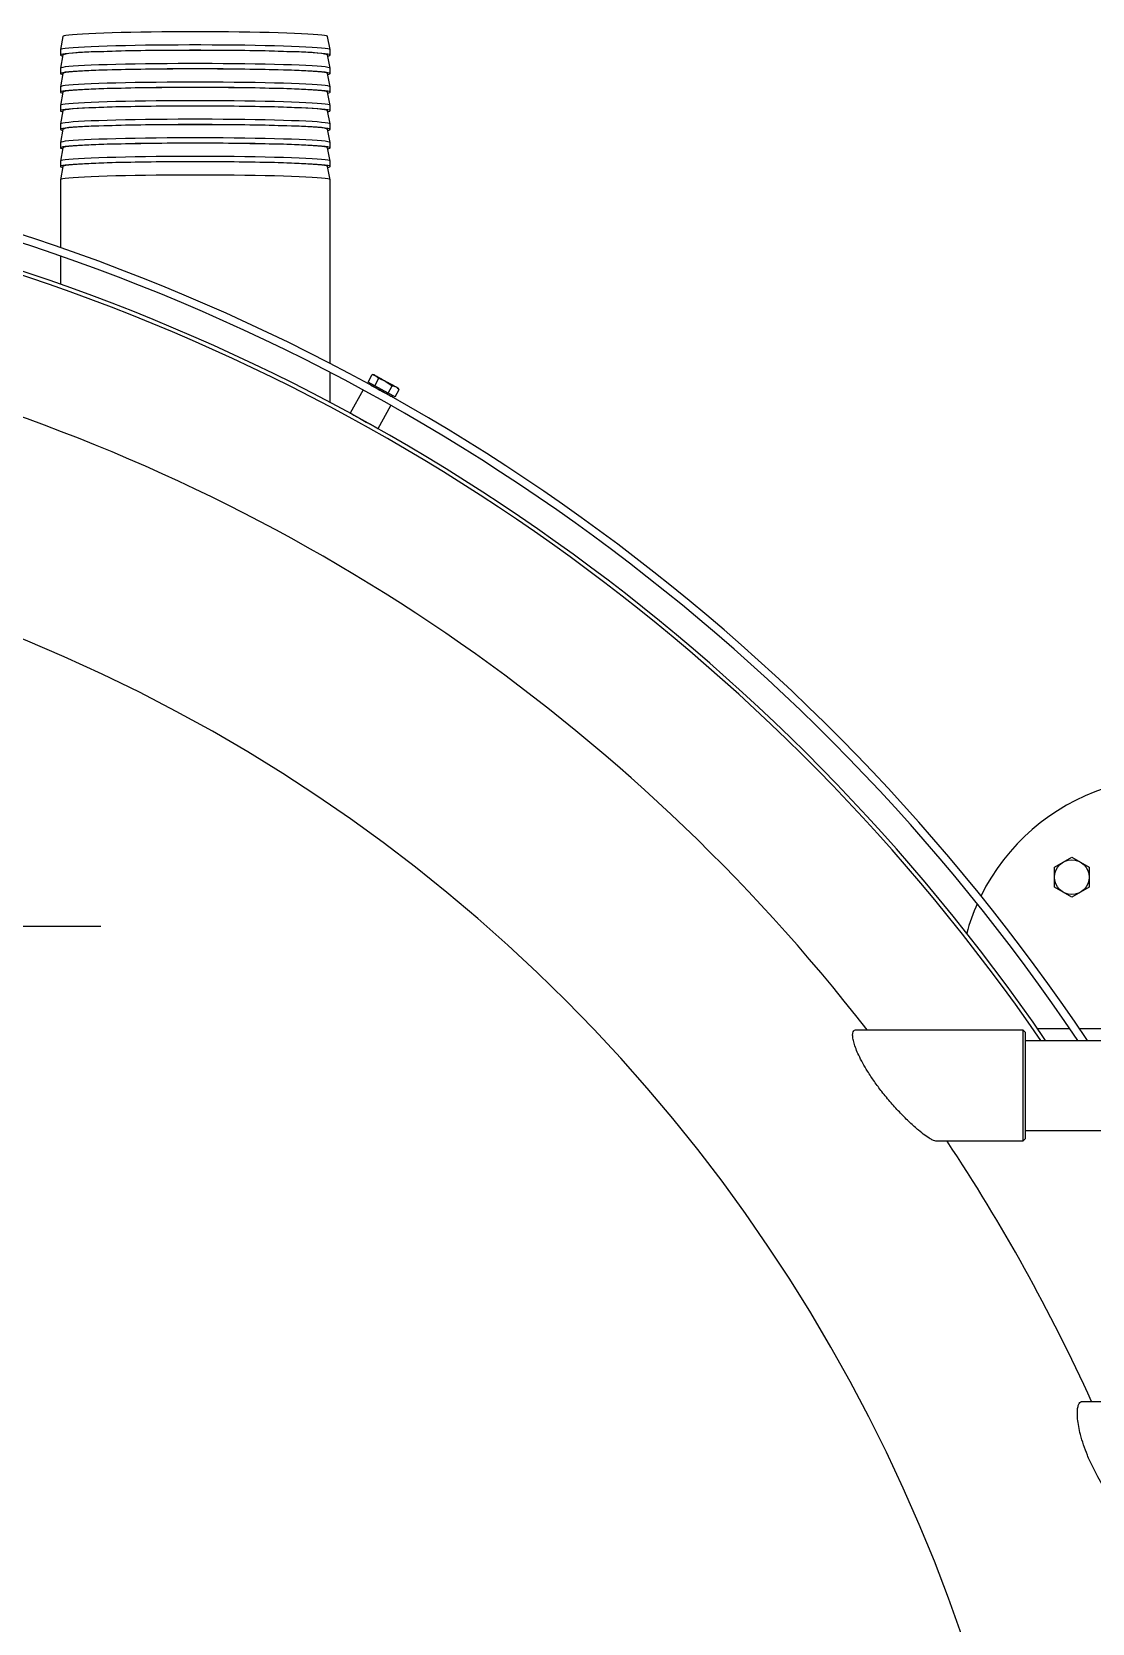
# Model space of a CAD drawing. Header units: millimetres. Extents: x -62354 to 129108, y -71259 to 35407.
# Drawn here: x -22844 to -22445, y 20086 to 20685 of the extents above; entities that cross this region are included whole.
import ezdxf

# ---------------------------------------------------------------- set-up
doc = ezdxf.new("R2010")
doc.units = ezdxf.units.MM
doc.header["$MEASUREMENT"] = 0
doc.layers.add('1st FL Layout xrf$0$CR-Machine', color=7, linetype='Continuous', transparency=0.5)

# ---------------------------------------------------------------- blocks, each defined once
blk = doc.blocks.new('1st FL Layout xrf$0$skjfdhkjhwiueriy872342343243')
for p, q in [((773, 615), (773, 778)), ((807, 778), (807, 615)), ((909, 636.39), (909, 674)), ((768.5, 635.32), (768.5, 645)), ((703.99, 632.5), (705.87, 635.75)), ((705.87, 635.75), (707.75, 639)), ((715.25, 639), (717.13, 635.75)), ((717.13, 635.75), (719.01, 632.5)), ((705.87, 629.25), (703.99, 632.5)), ((719.01, 632.5), (717.13, 629.25)), ((768.5, 619.54), (768.5, 631.69)), ((707.75, 626), (705.87, 629.25)), ((717.13, 629.25), (715.25, 626)), ((769, 614), (770, 615)), ((769, 551.28), (769, 614)), ((769, 614), (811, 614)), ((810, 615), (770, 615)), ((810, 615), (811, 614)), ((811, 614), (811, 581.49)), ((526.49, 377.34), (526.7, 377.72)), ((526.7, 377.72), (526.88, 378.04)), ((526.88, 378.04), (527.02, 378.3)), ((527.02, 378.3), (527.13, 378.49)), ((527.13, 378.49), (527.19, 378.6)), ((527.19, 378.6), (527.22, 378.65)), ((527.86, 379.21), (527.22, 378.65)), ((527.22, 378.65), (527.22, 378.65)), ((530.65, 377.63), (527.84, 379.19)), ((530.65, 377.63), (529.23, 375.06)), ((523.3, 371.58), (523.56, 372.05)), ((523.56, 372.05), (523.85, 372.56)), ((523.62, 371.57), (524.77, 374.23)), ((523.85, 372.56), (524.15, 373.1)), ((524.15, 373.1), (524.46, 373.66)), ((524.46, 373.66), (524.77, 374.23)), ((524.77, 374.23), (526.42, 376.62)), ((524.77, 374.23), (525.09, 374.81)), ((525.09, 374.81), (525.4, 375.37)), ((525.4, 375.37), (525.7, 375.91)), ((525.7, 375.91), (525.99, 376.43)), ((525.99, 376.43), (526.25, 376.9)), ((526.25, 376.9), (526.49, 377.34)), ((529.23, 375.06), (526.42, 376.62)), ((529.23, 375.06), (526.43, 370.01)), ((527.49, 370.88), (528.07, 371.94)), ((528.07, 371.94), (528.67, 373.02)), ((528.67, 373.02), (529.25, 374.06)), ((529.25, 374.06), (529.74, 374.95)), ((529.74, 374.95), (530.12, 375.63)), ((529.85, 375.13), (529.87, 375.18)), ((529.85, 375.12), (529.85, 375.13)), ((530, 375.39), (529.99, 375.39)), ((530.12, 375.63), (530.35, 376.04)), ((530.41, 376.16), (530.22, 376.84)), ((530.35, 376.04), (530.41, 376.16)), ((542.57, 371.28), (533.85, 376.12)), ((522.24, 369.09), (522.68, 370.47)), ((522.37, 369.9), (522.24, 369.06)), ((525.06, 367.53), (522.24, 369.09)), ((522.37, 369.9), (522.39, 369.93)), ((522.39, 369.93), (522.45, 370.04)), ((522.45, 370.04), (522.55, 370.22)), ((522.55, 370.22), (522.68, 370.47)), ((522.68, 370.47), (523.62, 371.57)), ((522.68, 370.47), (522.86, 370.78)), ((522.86, 370.78), (523.06, 371.15)), ((523.06, 371.15), (523.3, 371.58)), ((526.43, 370.01), (523.62, 371.57)), ((526.43, 370.01), (525.06, 367.53)), ((525.49, 368.32), (526.17, 368.51)), ((526.17, 368.51), (526.18, 368.51)), ((526.18, 368.51), (526.28, 368.71)), ((526.28, 368.71), (526.56, 369.2)), ((526.56, 369.2), (526.97, 369.94)), ((526.6, 369.27), (526.6, 369.27)), ((526.72, 369.49), (526.74, 369.53)), ((526.74, 369.53), (526.75, 369.54)), ((526.97, 369.94), (527.49, 370.88)), ((528.03, 365.62), (536.75, 360.78)), ((539.37, 365.51), (540.1, 366.82)), ((540.1, 366.82), (540.8, 368.09)), ((540.8, 368.09), (541.43, 369.22)), ((541.43, 369.22), (541.95, 370.16)), ((541.95, 370.16), (542.32, 370.83)), ((542.32, 370.83), (542.53, 371.21)), ((542.53, 371.21), (542.57, 371.28)), ((536.75, 360.78), (536.82, 360.9)), ((536.82, 360.9), (537.06, 361.34)), ((537.06, 361.34), (537.47, 362.07)), ((537.47, 362.07), (538.01, 363.06)), ((538.01, 363.06), (538.66, 364.22)), ((538.66, 364.22), (539.37, 365.51)), ((394.22, 348.61), (394.09, 346.87)), ((394.36, 350.02), (394.22, 348.61)), ((394.5, 351.08), (394.36, 350.02)), ((394.65, 351.8), (394.5, 351.08)), ((394.79, 352.16), (394.65, 351.8)), ((394.86, 352.2), (394.79, 352.16)), ((399.85, 353.2), (394.86, 352.2)), ((399.11, 348.37), (398.98, 346.39)), ((399.25, 350.01), (399.11, 348.37)), ((399.39, 351.33), (399.25, 350.01)), ((399.53, 352.3), (399.39, 351.33)), ((399.68, 352.92), (399.53, 352.3)), ((399.83, 353.19), (399.68, 352.92)), ((399.87, 353.2), (399.83, 353.19)), ((401.86, 353.2), (399.87, 353.2)), ((401.11, 348.37), (400.98, 346.39)), ((401.22, 348.61), (401.08, 346.87)), ((401.25, 350.01), (401.11, 348.37)), ((401.36, 350.02), (401.22, 348.61)), ((401.39, 351.33), (401.25, 350.01)), ((401.5, 351.08), (401.36, 350.02)), ((401.53, 352.3), (401.39, 351.33)), ((401.64, 351.8), (401.5, 351.08)), ((401.68, 352.92), (401.53, 352.3)), ((401.79, 352.16), (401.64, 351.8)), ((401.83, 353.19), (401.68, 352.92)), ((401.85, 352.2), (401.79, 352.16)), ((401.98, 353.1), (401.83, 353.19)), ((406.85, 353.2), (401.85, 352.2)), ((402.12, 352.66), (401.98, 353.1)), ((402.2, 352.27), (402.12, 352.66)), ((406.11, 348.37), (405.97, 346.39)), ((406.24, 350.01), (406.11, 348.37)), ((406.38, 351.33), (406.24, 350.01)), ((406.53, 352.3), (406.38, 351.33)), ((406.68, 352.92), (406.53, 352.3)), ((406.82, 353.19), (406.68, 352.92)), ((406.86, 353.2), (406.82, 353.19)), ((408.86, 353.2), (406.86, 353.2)), ((408.1, 348.37), (407.97, 346.39)), ((408.21, 348.61), (408.08, 346.87)), ((408.24, 350.01), (408.1, 348.37)), ((408.35, 350.02), (408.21, 348.61)), ((408.38, 351.33), (408.24, 350.01)), ((408.49, 351.08), (408.35, 350.02)), ((408.53, 352.3), (408.38, 351.33)), ((408.64, 351.8), (408.49, 351.08)), ((408.67, 352.92), (408.53, 352.3)), ((408.79, 352.16), (408.64, 351.8)), ((408.82, 353.19), (408.67, 352.92)), ((408.85, 352.2), (408.79, 352.16)), ((408.97, 353.1), (408.82, 353.19)), ((413.84, 353.2), (408.85, 352.2)), ((409.12, 352.66), (408.97, 353.1)), ((409.2, 352.27), (409.12, 352.66)), ((413.1, 348.37), (412.97, 346.39)), ((413.24, 350.01), (413.1, 348.37)), ((413.38, 351.33), (413.24, 350.01)), ((413.52, 352.3), (413.38, 351.33)), ((413.67, 352.92), (413.52, 352.3)), ((413.82, 353.19), (413.67, 352.92)), ((413.86, 353.2), (413.82, 353.19)), ((415.86, 353.2), (413.86, 353.2)), ((415.1, 348.37), (414.97, 346.39)), ((415.21, 348.61), (415.07, 346.87)), ((415.24, 350.01), (415.1, 348.37)), ((415.35, 350.02), (415.21, 348.61)), ((415.38, 351.33), (415.24, 350.01)), ((415.49, 351.08), (415.35, 350.02)), ((415.52, 352.3), (415.38, 351.33)), ((415.63, 351.8), (415.49, 351.08)), ((415.67, 352.92), (415.52, 352.3)), ((415.78, 352.16), (415.63, 351.8)), ((415.82, 353.19), (415.67, 352.92)), ((415.84, 352.2), (415.78, 352.16)), ((415.97, 353.1), (415.82, 353.19)), ((420.84, 353.2), (415.84, 352.2)), ((416.11, 352.66), (415.97, 353.1)), ((416.19, 352.27), (416.11, 352.66)), ((420.1, 348.37), (419.97, 346.39)), ((420.23, 350.01), (420.1, 348.37)), ((420.38, 351.33), (420.23, 350.01)), ((420.52, 352.3), (420.38, 351.33)), ((420.67, 352.92), (420.52, 352.3)), ((420.82, 353.19), (420.67, 352.92)), ((420.85, 353.2), (420.82, 353.19)), ((422.85, 353.2), (420.85, 353.2)), ((422.1, 348.37), (421.96, 346.39)), ((422.2, 348.61), (422.07, 346.87)), ((422.23, 350.01), (422.1, 348.37)), ((422.34, 350.02), (422.2, 348.61)), ((422.37, 351.33), (422.23, 350.01)), ((422.49, 351.08), (422.34, 350.02)), ((422.52, 352.3), (422.37, 351.33)), ((422.63, 351.8), (422.49, 351.08)), ((422.67, 352.92), (422.52, 352.3)), ((422.78, 352.16), (422.63, 351.8)), ((422.81, 353.19), (422.67, 352.92)), ((422.84, 352.2), (422.78, 352.16)), ((422.96, 353.1), (422.81, 353.19)), ((427.84, 353.2), (422.84, 352.2)), ((423.11, 352.66), (422.96, 353.1)), ((423.19, 352.27), (423.11, 352.66)), ((427.09, 348.37), (426.96, 346.39)), ((427.23, 350.01), (427.09, 348.37)), ((427.37, 351.33), (427.23, 350.01)), ((427.52, 352.3), (427.37, 351.33)), ((427.66, 352.92), (427.52, 352.3)), ((427.81, 353.19), (427.66, 352.92)), ((427.85, 353.2), (427.81, 353.19)), ((429.85, 353.2), (427.85, 353.2)), ((429.09, 348.37), (428.96, 346.39)), ((429.2, 348.61), (429.06, 346.87)), ((429.23, 350.01), (429.09, 348.37)), ((429.34, 350.02), (429.2, 348.61)), ((429.37, 351.33), (429.23, 350.01)), ((429.48, 351.08), (429.34, 350.02)), ((429.51, 352.3), (429.37, 351.33)), ((429.63, 351.8), (429.48, 351.08)), ((429.66, 352.92), (429.51, 352.3)), ((429.77, 352.16), (429.63, 351.8)), ((429.81, 353.19), (429.66, 352.92)), ((429.83, 352.2), (429.77, 352.16)), ((429.96, 353.1), (429.81, 353.19)), ((434.83, 353.2), (429.83, 352.2)), ((430.11, 352.66), (429.96, 353.1)), ((430.18, 352.27), (430.11, 352.66)), ((434.09, 348.37), (433.96, 346.39)), ((434.23, 350.01), (434.09, 348.37)), ((434.37, 351.33), (434.23, 350.01)), ((434.51, 352.3), (434.37, 351.33)), ((434.66, 352.92), (434.51, 352.3)), ((434.81, 353.19), (434.66, 352.92)), ((434.84, 353.2), (434.81, 353.19)), ((436.84, 353.2), (434.84, 353.2)), ((436.09, 348.37), (435.96, 346.39)), ((436.19, 348.61), (436.06, 346.87)), ((436.22, 350.01), (436.09, 348.37)), ((436.33, 350.02), (436.19, 348.61)), ((436.37, 351.33), (436.22, 350.01)), ((436.48, 351.08), (436.33, 350.02)), ((436.51, 352.3), (436.37, 351.33)), ((436.62, 351.8), (436.48, 351.08)), ((436.66, 352.92), (436.51, 352.3)), ((436.77, 352.16), (436.62, 351.8)), ((436.81, 353.19), (436.66, 352.92)), ((436.83, 352.2), (436.77, 352.16)), ((436.95, 353.1), (436.81, 353.19)), ((441.83, 353.2), (436.83, 352.2)), ((437.1, 352.66), (436.95, 353.1)), ((437.18, 352.27), (437.1, 352.66)), ((441.08, 348.37), (440.95, 346.39)), ((441.22, 350.01), (441.08, 348.37)), ((441.36, 351.33), (441.22, 350.01)), ((441.51, 352.3), (441.36, 351.33)), ((441.65, 352.92), (441.51, 352.3)), ((441.8, 353.19), (441.65, 352.92)), ((441.84, 353.2), (441.8, 353.19)), ((443.84, 353.2), (441.84, 353.2)), ((443.08, 348.37), (442.95, 346.39)), ((443.19, 348.61), (443.06, 346.87)), ((443.22, 350.01), (443.08, 348.37)), ((443.33, 350.02), (443.19, 348.61)), ((443.36, 351.33), (443.22, 350.01)), ((443.47, 351.08), (443.33, 350.02)), ((443.51, 352.3), (443.36, 351.33)), ((443.62, 351.8), (443.47, 351.08)), ((443.65, 352.92), (443.51, 352.3)), ((443.76, 352.16), (443.62, 351.8)), ((443.8, 353.19), (443.65, 352.92)), ((443.83, 352.2), (443.76, 352.16)), ((443.95, 353.1), (443.8, 353.19)), ((448.82, 353.2), (443.83, 352.2)), ((444.1, 352.66), (443.95, 353.1)), ((444.18, 352.27), (444.1, 352.66)), ((448.08, 348.37), (447.95, 346.39)), ((448.22, 350.01), (448.08, 348.37)), ((448.36, 351.33), (448.22, 350.01)), ((448.5, 352.3), (448.36, 351.33)), ((448.65, 352.92), (448.5, 352.3)), ((448.8, 353.19), (448.65, 352.92)), ((448.84, 353.2), (448.8, 353.19)), ((518.04, 353.2), (448.84, 353.2)), ((532.71, 353.2), (521.42, 353.2)), ((393.83, 342.44), (393.72, 339.78)), ((393.96, 344.81), (393.83, 342.44)), ((394.09, 346.87), (393.96, 344.81)), ((398.85, 344.11), (398.74, 341.54)), ((398.98, 346.39), (398.85, 344.11)), ((400.83, 342.44), (400.72, 339.78)), ((400.85, 344.11), (400.73, 341.54)), ((400.95, 344.81), (400.83, 342.44)), ((400.98, 346.39), (400.85, 344.11)), ((401.08, 346.87), (400.95, 344.81)), ((405.85, 344.11), (405.73, 341.54)), ((405.97, 346.39), (405.85, 344.11)), ((407.83, 342.44), (407.71, 339.78)), ((407.85, 344.11), (407.73, 341.54)), ((407.95, 344.81), (407.83, 342.44)), ((407.97, 346.39), (407.85, 344.11)), ((408.08, 346.87), (407.95, 344.81)), ((412.84, 344.11), (412.73, 341.54)), ((412.97, 346.39), (412.84, 344.11)), ((414.82, 342.44), (414.71, 339.78)), ((414.84, 344.11), (414.73, 341.54)), ((414.94, 344.81), (414.82, 342.44)), ((414.97, 346.39), (414.84, 344.11)), ((415.07, 346.87), (414.94, 344.81)), ((419.84, 344.11), (419.72, 341.54)), ((419.97, 346.39), (419.84, 344.11)), ((421.82, 342.44), (421.7, 339.78)), ((421.84, 344.11), (421.72, 341.54)), ((421.94, 344.81), (421.82, 342.44)), ((421.96, 346.39), (421.84, 344.11)), ((422.07, 346.87), (421.94, 344.81)), ((426.84, 344.11), (426.72, 341.54)), ((426.96, 346.39), (426.84, 344.11)), ((428.81, 342.44), (428.7, 339.78)), ((428.84, 344.11), (428.72, 341.54)), ((428.94, 344.81), (428.81, 342.44)), ((428.96, 346.39), (428.84, 344.11)), ((429.06, 346.87), (428.94, 344.81)), ((433.83, 344.11), (433.71, 341.54)), ((433.96, 346.39), (433.83, 344.11)), ((435.81, 342.44), (435.69, 339.78)), ((435.83, 344.11), (435.71, 341.54)), ((435.93, 344.81), (435.81, 342.44)), ((435.96, 346.39), (435.83, 344.11)), ((436.06, 346.87), (435.93, 344.81)), ((440.83, 344.11), (440.71, 341.54)), ((440.95, 346.39), (440.83, 344.11)), ((442.8, 342.44), (442.69, 339.78)), ((442.83, 344.11), (442.71, 341.54)), ((442.93, 344.81), (442.8, 342.44)), ((442.95, 346.39), (442.83, 344.11)), ((443.06, 346.87), (442.93, 344.81)), ((447.82, 344.11), (447.71, 341.54)), ((447.95, 346.39), (447.82, 344.11)), ((393.61, 336.86), (393.52, 333.69)), ((393.72, 339.78), (393.61, 336.86)), ((398.62, 338.7), (398.52, 335.59)), ((398.74, 341.54), (398.62, 338.7)), ((400.61, 336.86), (400.51, 333.69)), ((400.62, 338.7), (400.52, 335.59)), ((400.72, 339.78), (400.61, 336.86)), ((400.73, 341.54), (400.62, 338.7)), ((405.62, 338.7), (405.52, 335.59)), ((405.73, 341.54), (405.62, 338.7)), ((407.61, 336.86), (407.51, 333.69)), ((407.62, 338.7), (407.52, 335.59)), ((407.71, 339.78), (407.61, 336.86)), ((407.73, 341.54), (407.62, 338.7)), ((412.62, 338.7), (412.51, 335.59)), ((412.73, 341.54), (412.62, 338.7)), ((414.6, 336.86), (414.5, 333.69)), ((414.62, 338.7), (414.51, 335.59)), ((414.71, 339.78), (414.6, 336.86)), ((414.73, 341.54), (414.62, 338.7)), ((419.61, 338.7), (419.51, 335.59)), ((419.72, 341.54), (419.61, 338.7)), ((421.6, 336.86), (421.5, 333.69)), ((421.61, 338.7), (421.51, 335.59)), ((421.7, 339.78), (421.6, 336.86)), ((421.72, 341.54), (421.61, 338.7)), ((426.61, 338.7), (426.51, 335.59)), ((426.72, 341.54), (426.61, 338.7)), ((428.59, 336.86), (428.49, 333.69)), ((428.61, 338.7), (428.5, 335.59)), ((428.7, 339.78), (428.59, 336.86)), ((428.72, 341.54), (428.61, 338.7)), ((433.6, 338.7), (433.5, 335.59)), ((433.71, 341.54), (433.6, 338.7)), ((435.59, 336.86), (435.49, 333.69)), ((435.6, 338.7), (435.5, 335.59)), ((435.69, 339.78), (435.59, 336.86)), ((435.71, 341.54), (435.6, 338.7)), ((440.6, 338.7), (440.5, 335.59)), ((440.71, 341.54), (440.6, 338.7)), ((442.58, 336.86), (442.49, 333.69)), ((442.6, 338.7), (442.5, 335.59)), ((442.69, 339.78), (442.58, 336.86)), ((442.71, 341.54), (442.6, 338.7)), ((447.59, 338.7), (447.49, 335.59)), ((447.71, 341.54), (447.59, 338.7)), ((393.43, 330.29), (393.35, 326.69)), ((393.52, 333.69), (393.43, 330.29)), ((398.43, 332.26), (398.35, 328.72)), ((398.52, 335.59), (398.43, 332.26)), ((400.43, 332.26), (400.35, 328.72)), ((400.42, 330.29), (400.35, 326.69)), ((400.51, 333.69), (400.42, 330.29)), ((400.52, 335.59), (400.43, 332.26)), ((405.43, 332.26), (405.34, 328.72)), ((405.52, 335.59), (405.43, 332.26)), ((407.43, 332.26), (407.34, 328.72)), ((407.42, 330.29), (407.34, 326.69)), ((407.51, 333.69), (407.42, 330.29)), ((407.52, 335.59), (407.43, 332.26)), ((412.42, 332.26), (412.34, 328.72)), ((412.51, 335.59), (412.42, 332.26)), ((414.42, 332.26), (414.34, 328.72)), ((414.42, 330.29), (414.34, 326.69)), ((414.51, 335.59), (414.42, 332.26)), ((414.5, 333.69), (414.42, 330.29)), ((419.42, 332.26), (419.34, 328.72)), ((419.51, 335.59), (419.42, 332.26)), ((421.42, 332.26), (421.33, 328.72)), ((421.41, 330.29), (421.33, 326.69)), ((421.5, 333.69), (421.41, 330.29)), ((421.51, 335.59), (421.42, 332.26)), ((426.41, 332.26), (426.33, 328.72)), ((426.51, 335.59), (426.41, 332.26)), ((428.41, 332.26), (428.33, 328.72)), ((428.41, 330.29), (428.33, 326.69)), ((428.5, 335.59), (428.41, 332.26)), ((428.49, 333.69), (428.41, 330.29)), ((433.41, 332.26), (433.33, 328.72)), ((433.5, 335.59), (433.41, 332.26)), ((435.41, 332.26), (435.33, 328.72)), ((435.4, 330.29), (435.33, 326.69)), ((435.49, 333.69), (435.4, 330.29)), ((435.5, 335.59), (435.41, 332.26)), ((440.41, 332.26), (440.32, 328.72)), ((440.5, 335.59), (440.41, 332.26)), ((442.4, 332.26), (442.32, 328.72)), ((442.4, 330.29), (442.32, 326.69)), ((442.5, 335.59), (442.4, 332.26)), ((442.49, 333.69), (442.4, 330.29)), ((447.4, 332.26), (447.32, 328.72)), ((447.49, 335.59), (447.4, 332.26)), ((393.35, 326.69), (393.28, 322.91)), ((398.28, 324.99), (398.22, 321.1)), ((398.35, 328.72), (398.28, 324.99)), ((400.28, 324.99), (400.22, 321.1)), ((400.35, 328.72), (400.28, 324.99)), ((400.35, 326.69), (400.28, 322.91)), ((405.27, 324.99), (405.21, 321.1)), ((405.34, 328.72), (405.27, 324.99)), ((407.27, 324.99), (407.21, 321.1)), ((407.34, 328.72), (407.27, 324.99)), ((407.34, 326.69), (407.28, 322.91)), ((412.27, 324.99), (412.21, 321.1)), ((412.34, 328.72), (412.27, 324.99)), ((414.27, 324.99), (414.21, 321.1)), ((414.34, 328.72), (414.27, 324.99)), ((414.34, 326.69), (414.27, 322.91)), ((419.26, 324.99), (419.2, 321.1)), ((419.34, 328.72), (419.26, 324.99)), ((421.26, 324.99), (421.2, 321.1)), ((421.33, 328.72), (421.26, 324.99)), ((421.33, 326.69), (421.27, 322.91)), ((426.26, 324.99), (426.2, 321.1)), ((426.33, 328.72), (426.26, 324.99)), ((428.26, 324.99), (428.2, 321.1)), ((428.33, 328.72), (428.26, 324.99)), ((428.33, 326.69), (428.26, 322.91)), ((433.26, 324.99), (433.2, 321.1)), ((433.33, 328.72), (433.26, 324.99)), ((435.25, 324.99), (435.19, 321.1)), ((435.33, 328.72), (435.25, 324.99)), ((435.33, 326.69), (435.26, 322.91)), ((440.25, 324.99), (440.19, 321.1)), ((440.32, 328.72), (440.25, 324.99)), ((442.25, 324.99), (442.19, 321.1)), ((442.32, 328.72), (442.25, 324.99)), ((442.32, 326.69), (442.25, 322.91)), ((447.25, 324.99), (447.19, 321.1)), ((447.32, 328.72), (447.25, 324.99)), ((393.23, 318.99), (393.19, 314.95)), ((393.28, 322.91), (393.23, 318.99)), ((398.22, 321.1), (398.17, 317.08)), ((400.22, 321.1), (400.17, 317.08)), ((400.23, 318.99), (400.18, 314.95)), ((400.28, 322.91), (400.23, 318.99)), ((405.21, 321.1), (405.16, 317.08)), ((407.21, 321.1), (407.16, 317.08)), ((407.22, 318.99), (407.18, 314.95)), ((407.28, 322.91), (407.22, 318.99)), ((412.21, 321.1), (412.16, 317.08)), ((414.21, 321.1), (414.16, 317.08)), ((414.22, 318.99), (414.17, 314.95)), ((414.27, 322.91), (414.22, 318.99)), ((419.2, 321.1), (419.16, 317.08)), ((421.2, 321.1), (421.15, 317.08)), ((421.21, 318.99), (421.17, 314.95)), ((421.27, 322.91), (421.21, 318.99)), ((426.2, 321.1), (426.15, 317.08)), ((428.2, 321.1), (428.15, 317.08)), ((428.21, 318.99), (428.17, 314.95)), ((428.26, 322.91), (428.21, 318.99)), ((433.2, 321.1), (433.15, 317.08)), ((435.19, 321.1), (435.15, 317.08)), ((435.2, 318.99), (435.16, 314.95)), ((435.26, 322.91), (435.2, 318.99)), ((440.19, 321.1), (440.14, 317.08)), ((442.19, 321.1), (442.14, 317.08)), ((442.2, 318.99), (442.16, 314.95)), ((442.25, 322.91), (442.2, 318.99)), ((447.19, 321.1), (447.14, 317.08)), ((393.19, 314.95), (393.16, 310.82)), ((398.13, 312.96), (398.11, 308.77)), ((398.17, 317.08), (398.13, 312.96)), ((400.13, 312.96), (400.11, 308.77)), ((400.17, 317.08), (400.13, 312.96)), ((400.18, 314.95), (400.15, 310.82)), ((405.13, 312.96), (405.1, 308.77)), ((405.16, 317.08), (405.13, 312.96)), ((407.13, 312.96), (407.1, 308.77)), ((407.16, 317.08), (407.13, 312.96)), ((407.18, 314.95), (407.15, 310.82)), ((412.12, 312.96), (412.1, 308.77)), ((412.16, 317.08), (412.12, 312.96)), ((414.12, 312.96), (414.1, 308.77)), ((414.16, 317.08), (414.12, 312.96)), ((414.17, 314.95), (414.14, 310.82)), ((419.12, 312.96), (419.09, 308.77)), ((419.16, 317.08), (419.12, 312.96)), ((421.12, 312.96), (421.09, 308.77)), ((421.15, 317.08), (421.12, 312.96)), ((421.17, 314.95), (421.14, 310.82)), ((426.11, 312.96), (426.09, 308.77)), ((426.15, 317.08), (426.11, 312.96)), ((428.11, 312.96), (428.09, 308.77)), ((428.15, 317.08), (428.11, 312.96)), ((428.17, 314.95), (428.13, 310.82)), ((433.11, 312.96), (433.08, 308.77)), ((433.15, 317.08), (433.11, 312.96)), ((435.11, 312.96), (435.08, 308.77)), ((435.15, 317.08), (435.11, 312.96)), ((435.16, 314.95), (435.13, 310.82)), ((440.11, 312.96), (440.08, 308.77)), ((440.14, 317.08), (440.11, 312.96)), ((442.1, 312.96), (442.08, 308.77)), ((442.14, 317.08), (442.1, 312.96)), ((442.16, 314.95), (442.13, 310.82)), ((447.1, 312.96), (447.08, 308.77)), ((447.14, 317.08), (447.1, 312.96)), ((393.14, 306.62), (393.13, 302.4)), ((393.16, 310.82), (393.14, 306.62)), ((398.11, 308.77), (398.09, 304.53)), ((400.11, 308.77), (400.09, 304.53)), ((400.15, 310.82), (400.13, 306.62)), ((400.13, 306.62), (400.13, 302.4)), ((405.1, 308.77), (405.09, 304.53)), ((407.1, 308.77), (407.09, 304.53)), ((407.13, 306.62), (407.12, 302.4)), ((407.15, 310.82), (407.13, 306.62)), ((412.1, 308.77), (412.09, 304.53)), ((414.1, 308.77), (414.08, 304.53)), ((414.14, 310.82), (414.12, 306.62)), ((414.12, 306.62), (414.12, 302.4)), ((419.09, 308.77), (419.08, 304.53)), ((421.09, 308.77), (421.08, 304.53)), ((421.12, 306.62), (421.11, 302.4)), ((421.14, 310.82), (421.12, 306.62)), ((426.09, 308.77), (426.08, 304.53)), ((428.09, 308.77), (428.08, 304.53)), ((428.12, 306.62), (428.11, 302.4)), ((428.13, 310.82), (428.12, 306.62)), ((433.08, 308.77), (433.07, 304.53)), ((435.08, 308.77), (435.07, 304.53)), ((435.11, 306.62), (435.1, 302.4)), ((435.13, 310.82), (435.11, 306.62)), ((440.08, 308.77), (440.07, 304.53)), ((442.08, 308.77), (442.07, 304.53)), ((442.11, 306.62), (442.1, 302.4)), ((442.13, 310.82), (442.11, 306.62)), ((447.08, 308.77), (447.06, 304.53)), ((393.13, 302.4), (393.14, 298.18)), ((398.09, 304.53), (398.09, 300.27)), ((398.09, 300.27), (398.11, 296.03)), ((400.09, 304.53), (400.09, 300.27)), ((400.09, 300.27), (400.11, 296.03)), ((400.13, 302.4), (400.13, 298.18)), ((405.09, 304.53), (405.09, 300.27)), ((405.09, 300.27), (405.1, 296.03)), ((407.09, 304.53), (407.09, 300.27)), ((407.09, 300.27), (407.1, 296.03)), ((407.12, 302.4), (407.13, 298.18)), ((412.09, 304.53), (412.09, 300.27)), ((412.09, 300.27), (412.1, 296.03)), ((414.08, 304.53), (414.08, 300.27)), ((414.08, 300.27), (414.1, 296.03)), ((414.12, 302.4), (414.12, 298.18)), ((419.08, 304.53), (419.08, 300.27)), ((419.08, 300.27), (419.09, 296.03)), ((421.08, 304.53), (421.08, 300.27)), ((421.08, 300.27), (421.09, 296.03)), ((421.11, 302.4), (421.12, 298.18)), ((426.08, 304.53), (426.08, 300.27)), ((426.08, 300.27), (426.09, 296.03)), ((428.08, 304.53), (428.08, 300.27)), ((428.08, 300.27), (428.09, 296.03)), ((428.11, 302.4), (428.12, 298.18)), ((433.07, 304.53), (433.07, 300.27)), ((433.07, 300.27), (433.08, 296.03)), ((435.07, 304.53), (435.07, 300.27)), ((435.07, 300.27), (435.08, 296.03)), ((435.1, 302.4), (435.11, 298.18)), ((440.07, 304.53), (440.07, 300.27)), ((440.07, 300.27), (440.08, 296.03)), ((442.07, 304.53), (442.07, 300.27)), ((442.07, 300.27), (442.08, 296.03)), ((442.1, 302.4), (442.11, 298.18)), ((447.06, 304.53), (447.06, 300.27)), ((447.06, 300.27), (447.08, 296.03)), ((393.14, 298.18), (393.16, 293.98)), ((393.16, 293.98), (393.19, 289.85)), ((398.11, 296.03), (398.13, 291.84)), ((400.11, 296.03), (400.13, 291.84)), ((400.13, 298.18), (400.15, 293.98)), ((400.15, 293.98), (400.18, 289.85)), ((405.1, 296.03), (405.13, 291.84)), ((407.1, 296.03), (407.13, 291.84)), ((407.13, 298.18), (407.15, 293.98)), ((407.15, 293.98), (407.18, 289.85)), ((412.1, 296.03), (412.12, 291.84)), ((414.1, 296.03), (414.12, 291.84)), ((414.12, 298.18), (414.14, 293.98)), ((414.14, 293.98), (414.17, 289.85)), ((419.09, 296.03), (419.12, 291.84)), ((421.09, 296.03), (421.12, 291.84)), ((421.12, 298.18), (421.14, 293.98)), ((421.14, 293.98), (421.17, 289.85)), ((426.09, 296.03), (426.11, 291.84)), ((428.09, 296.03), (428.11, 291.84)), ((428.12, 298.18), (428.13, 293.98)), ((428.13, 293.98), (428.17, 289.85)), ((433.08, 296.03), (433.11, 291.84)), ((435.08, 296.03), (435.11, 291.84)), ((435.11, 298.18), (435.13, 293.98)), ((435.13, 293.98), (435.16, 289.85)), ((440.08, 296.03), (440.11, 291.84)), ((442.08, 296.03), (442.1, 291.84)), ((442.11, 298.18), (442.13, 293.98)), ((442.13, 293.98), (442.16, 289.85)), ((447.08, 296.03), (447.1, 291.84)), ((393.19, 289.85), (393.23, 285.81)), ((398.13, 291.84), (398.17, 287.72)), ((398.17, 287.72), (398.22, 283.7)), ((400.13, 291.84), (400.17, 287.72)), ((400.17, 287.72), (400.22, 283.7)), ((400.18, 289.85), (400.23, 285.81)), ((405.13, 291.84), (405.16, 287.72)), ((405.16, 287.72), (405.21, 283.7)), ((407.13, 291.84), (407.16, 287.72)), ((407.16, 287.72), (407.21, 283.7)), ((407.18, 289.85), (407.22, 285.81)), ((412.12, 291.84), (412.16, 287.72)), ((412.16, 287.72), (412.21, 283.7)), ((414.12, 291.84), (414.16, 287.72)), ((414.16, 287.72), (414.21, 283.7)), ((414.17, 289.85), (414.22, 285.81)), ((419.12, 291.84), (419.16, 287.72)), ((419.16, 287.72), (419.2, 283.7)), ((421.12, 291.84), (421.15, 287.72)), ((421.15, 287.72), (421.2, 283.7)), ((421.17, 289.85), (421.21, 285.81)), ((426.11, 291.84), (426.15, 287.72)), ((426.15, 287.72), (426.2, 283.7)), ((428.11, 291.84), (428.15, 287.72)), ((428.15, 287.72), (428.2, 283.7)), ((428.17, 289.85), (428.21, 285.81)), ((433.11, 291.84), (433.15, 287.72)), ((433.15, 287.72), (433.2, 283.7)), ((435.11, 291.84), (435.15, 287.72)), ((435.15, 287.72), (435.19, 283.7)), ((435.16, 289.85), (435.2, 285.81)), ((440.11, 291.84), (440.14, 287.72)), ((440.14, 287.72), (440.19, 283.7)), ((442.1, 291.84), (442.14, 287.72)), ((442.14, 287.72), (442.19, 283.7)), ((442.16, 289.85), (442.2, 285.81)), ((447.1, 291.84), (447.14, 287.72)), ((447.14, 287.72), (447.19, 283.7)), ((393.23, 285.81), (393.28, 281.89)), ((393.28, 281.89), (393.35, 278.11)), ((398.22, 283.7), (398.28, 279.81)), ((400.22, 283.7), (400.28, 279.81)), ((400.23, 285.81), (400.28, 281.89)), ((400.28, 281.89), (400.35, 278.11)), ((405.21, 283.7), (405.27, 279.81)), ((407.21, 283.7), (407.27, 279.81)), ((407.22, 285.81), (407.28, 281.89)), ((407.28, 281.89), (407.34, 278.11)), ((412.21, 283.7), (412.27, 279.81)), ((414.21, 283.7), (414.27, 279.81)), ((414.22, 285.81), (414.27, 281.89)), ((414.27, 281.89), (414.34, 278.11)), ((419.2, 283.7), (419.26, 279.81)), ((421.2, 283.7), (421.26, 279.81)), ((421.21, 285.81), (421.27, 281.89)), ((421.27, 281.89), (421.33, 278.11)), ((426.2, 283.7), (426.26, 279.81)), ((428.2, 283.7), (428.26, 279.81)), ((428.21, 285.81), (428.26, 281.89)), ((428.26, 281.89), (428.33, 278.11)), ((433.2, 283.7), (433.26, 279.81)), ((435.19, 283.7), (435.25, 279.81)), ((435.2, 285.81), (435.26, 281.89)), ((435.26, 281.89), (435.33, 278.11)), ((440.19, 283.7), (440.25, 279.81)), ((442.19, 283.7), (442.25, 279.81)), ((442.2, 285.81), (442.25, 281.89)), ((442.25, 281.89), (442.32, 278.11)), ((447.19, 283.7), (447.25, 279.81)), ((393.35, 278.11), (393.43, 274.51)), ((398.28, 279.81), (398.35, 276.08)), ((398.35, 276.08), (398.43, 272.54)), ((400.28, 279.81), (400.35, 276.08)), ((400.35, 278.11), (400.42, 274.51)), ((400.35, 276.08), (400.43, 272.54)), ((405.27, 279.81), (405.34, 276.08)), ((405.34, 276.08), (405.43, 272.54)), ((407.27, 279.81), (407.34, 276.08)), ((407.34, 278.11), (407.42, 274.51)), ((407.34, 276.08), (407.43, 272.54)), ((412.27, 279.81), (412.34, 276.08)), ((412.34, 276.08), (412.42, 272.54)), ((414.27, 279.81), (414.34, 276.08)), ((414.34, 278.11), (414.42, 274.51)), ((414.34, 276.08), (414.42, 272.54)), ((419.26, 279.81), (419.34, 276.08)), ((419.34, 276.08), (419.42, 272.54)), ((421.26, 279.81), (421.33, 276.08)), ((421.33, 278.11), (421.41, 274.51)), ((421.33, 276.08), (421.42, 272.54)), ((426.26, 279.81), (426.33, 276.08)), ((426.33, 276.08), (426.41, 272.54)), ((428.26, 279.81), (428.33, 276.08)), ((428.33, 278.11), (428.41, 274.51)), ((428.33, 276.08), (428.41, 272.54)), ((433.26, 279.81), (433.33, 276.08)), ((433.33, 276.08), (433.41, 272.54)), ((435.25, 279.81), (435.33, 276.08)), ((435.33, 278.11), (435.4, 274.51)), ((435.33, 276.08), (435.41, 272.54)), ((440.25, 279.81), (440.32, 276.08)), ((440.32, 276.08), (440.41, 272.54)), ((442.25, 279.81), (442.32, 276.08)), ((442.32, 278.11), (442.4, 274.51)), ((442.32, 276.08), (442.4, 272.54)), ((447.25, 279.81), (447.32, 276.08)), ((447.32, 276.08), (447.4, 272.54)), ((393.43, 274.51), (393.52, 271.11)), ((393.52, 271.11), (393.61, 267.94)), ((398.43, 272.54), (398.52, 269.21)), ((400.42, 274.51), (400.51, 271.11)), ((400.43, 272.54), (400.52, 269.21)), ((400.51, 271.11), (400.61, 267.94)), ((405.43, 272.54), (405.52, 269.21)), ((407.42, 274.51), (407.51, 271.11)), ((407.43, 272.54), (407.52, 269.21)), ((407.51, 271.11), (407.61, 267.94)), ((412.42, 272.54), (412.51, 269.21)), ((414.42, 274.51), (414.5, 271.11)), ((414.42, 272.54), (414.51, 269.21)), ((414.5, 271.11), (414.6, 267.94)), ((419.42, 272.54), (419.51, 269.21)), ((421.41, 274.51), (421.5, 271.11)), ((421.42, 272.54), (421.51, 269.21)), ((421.5, 271.11), (421.6, 267.94)), ((426.41, 272.54), (426.51, 269.21)), ((428.41, 274.51), (428.49, 271.11)), ((428.41, 272.54), (428.5, 269.21)), ((428.49, 271.11), (428.59, 267.94)), ((433.41, 272.54), (433.5, 269.21)), ((435.4, 274.51), (435.49, 271.11)), ((435.41, 272.54), (435.5, 269.21)), ((435.49, 271.11), (435.59, 267.94)), ((440.41, 272.54), (440.5, 269.21)), ((442.4, 274.51), (442.49, 271.11)), ((442.4, 272.54), (442.5, 269.21)), ((442.49, 271.11), (442.58, 267.94)), ((447.4, 272.54), (447.49, 269.21)), ((393.61, 267.94), (393.72, 265.02)), ((393.72, 265.02), (393.83, 262.36)), ((398.52, 269.21), (398.62, 266.1)), ((398.62, 266.1), (398.74, 263.26)), ((400.52, 269.21), (400.62, 266.1)), ((400.61, 267.94), (400.72, 265.02)), ((400.62, 266.1), (400.73, 263.26)), ((400.72, 265.02), (400.83, 262.36)), ((405.52, 269.21), (405.62, 266.1)), ((405.62, 266.1), (405.73, 263.26)), ((407.52, 269.21), (407.62, 266.1)), ((407.61, 267.94), (407.71, 265.02)), ((407.62, 266.1), (407.73, 263.26)), ((407.71, 265.02), (407.83, 262.36)), ((412.51, 269.21), (412.62, 266.1)), ((412.62, 266.1), (412.73, 263.26)), ((414.51, 269.21), (414.62, 266.1)), ((414.6, 267.94), (414.71, 265.02)), ((414.62, 266.1), (414.73, 263.26)), ((414.71, 265.02), (414.82, 262.36)), ((419.51, 269.21), (419.61, 266.1)), ((419.61, 266.1), (419.72, 263.26)), ((421.51, 269.21), (421.61, 266.1)), ((421.6, 267.94), (421.7, 265.02)), ((421.61, 266.1), (421.72, 263.26)), ((421.7, 265.02), (421.82, 262.36)), ((426.51, 269.21), (426.61, 266.1)), ((426.61, 266.1), (426.72, 263.26)), ((428.5, 269.21), (428.61, 266.1)), ((428.59, 267.94), (428.7, 265.02)), ((428.61, 266.1), (428.72, 263.26)), ((428.7, 265.02), (428.81, 262.36)), ((433.5, 269.21), (433.6, 266.1)), ((433.6, 266.1), (433.71, 263.26)), ((435.5, 269.21), (435.6, 266.1)), ((435.59, 267.94), (435.69, 265.02)), ((435.6, 266.1), (435.71, 263.26)), ((435.69, 265.02), (435.81, 262.36)), ((440.5, 269.21), (440.6, 266.1)), ((440.6, 266.1), (440.71, 263.26)), ((442.5, 269.21), (442.6, 266.1)), ((442.58, 267.94), (442.69, 265.02)), ((442.6, 266.1), (442.71, 263.26)), ((442.69, 265.02), (442.8, 262.36)), ((447.49, 269.21), (447.59, 266.1)), ((447.59, 266.1), (447.71, 263.26)), ((393.83, 262.36), (393.96, 259.99)), ((393.96, 259.99), (394.09, 257.93)), ((394.09, 257.93), (394.22, 256.19)), ((398.74, 263.26), (398.85, 260.69)), ((398.85, 260.69), (398.98, 258.41)), ((398.98, 258.41), (399.11, 256.43)), ((400.73, 263.26), (400.85, 260.69)), ((400.83, 262.36), (400.95, 259.99)), ((400.85, 260.69), (400.98, 258.41)), ((400.95, 259.99), (401.08, 257.93)), ((400.98, 258.41), (401.11, 256.43)), ((401.08, 257.93), (401.22, 256.19)), ((405.73, 263.26), (405.85, 260.69)), ((405.85, 260.69), (405.97, 258.41)), ((405.97, 258.41), (406.11, 256.43)), ((407.73, 263.26), (407.85, 260.69)), ((407.83, 262.36), (407.95, 259.99)), ((407.85, 260.69), (407.97, 258.41)), ((407.95, 259.99), (408.08, 257.93)), ((407.97, 258.41), (408.1, 256.43)), ((408.08, 257.93), (408.21, 256.19)), ((412.73, 263.26), (412.84, 260.69)), ((412.84, 260.69), (412.97, 258.41)), ((412.97, 258.41), (413.1, 256.43)), ((414.73, 263.26), (414.84, 260.69)), ((414.82, 262.36), (414.94, 259.99)), ((414.84, 260.69), (414.97, 258.41)), ((414.94, 259.99), (415.07, 257.93)), ((414.97, 258.41), (415.1, 256.43)), ((415.07, 257.93), (415.21, 256.19)), ((419.72, 263.26), (419.84, 260.69)), ((419.84, 260.69), (419.97, 258.41)), ((419.97, 258.41), (420.1, 256.43)), ((421.72, 263.26), (421.84, 260.69)), ((421.82, 262.36), (421.94, 259.99)), ((421.84, 260.69), (421.96, 258.41)), ((421.94, 259.99), (422.07, 257.93)), ((421.96, 258.41), (422.1, 256.43)), ((422.07, 257.93), (422.2, 256.19)), ((426.72, 263.26), (426.84, 260.69)), ((426.84, 260.69), (426.96, 258.41)), ((426.96, 258.41), (427.09, 256.43)), ((428.72, 263.26), (428.84, 260.69)), ((428.81, 262.36), (428.94, 259.99)), ((428.84, 260.69), (428.96, 258.41)), ((428.94, 259.99), (429.06, 257.93)), ((428.96, 258.41), (429.09, 256.43)), ((429.06, 257.93), (429.2, 256.19)), ((433.71, 263.26), (433.83, 260.69)), ((433.83, 260.69), (433.96, 258.41)), ((433.96, 258.41), (434.09, 256.43)), ((435.71, 263.26), (435.83, 260.69)), ((435.81, 262.36), (435.93, 259.99)), ((435.83, 260.69), (435.96, 258.41)), ((435.93, 259.99), (436.06, 257.93)), ((435.96, 258.41), (436.09, 256.43)), ((436.06, 257.93), (436.19, 256.19)), ((440.71, 263.26), (440.83, 260.69)), ((440.83, 260.69), (440.95, 258.41)), ((440.95, 258.41), (441.08, 256.43)), ((442.71, 263.26), (442.83, 260.69)), ((442.8, 262.36), (442.93, 259.99)), ((442.83, 260.69), (442.95, 258.41)), ((442.93, 259.99), (443.06, 257.93)), ((442.95, 258.41), (443.08, 256.43)), ((443.06, 257.93), (443.19, 256.19)), ((447.71, 263.26), (447.82, 260.69)), ((447.82, 260.69), (447.95, 258.41)), ((447.95, 258.41), (448.08, 256.43)), ((394.22, 256.19), (394.36, 254.78)), ((394.36, 254.78), (394.5, 253.72)), ((394.5, 253.72), (394.65, 253)), ((394.65, 253), (394.79, 252.64)), ((394.79, 252.64), (394.86, 252.6)), ((394.86, 252.6), (399.85, 251.6)), ((399.11, 256.43), (399.25, 254.79)), ((399.25, 254.79), (399.39, 253.47)), ((399.39, 253.47), (399.53, 252.5)), ((399.53, 252.5), (399.68, 251.88)), ((399.68, 251.88), (399.83, 251.61)), ((401.11, 256.43), (401.25, 254.79)), ((401.22, 256.19), (401.36, 254.78)), ((401.25, 254.79), (401.39, 253.47)), ((401.36, 254.78), (401.5, 253.72)), ((401.39, 253.47), (401.53, 252.5)), ((401.5, 253.72), (401.64, 253)), ((401.53, 252.5), (401.68, 251.88)), ((401.64, 253), (401.79, 252.64)), ((401.68, 251.88), (401.83, 251.61)), ((401.79, 252.64), (401.85, 252.6)), ((401.85, 252.6), (406.85, 251.6)), ((401.98, 251.7), (402.12, 252.14)), ((402.12, 252.14), (402.2, 252.53)), ((406.11, 256.43), (406.24, 254.79)), ((406.24, 254.79), (406.38, 253.47)), ((406.38, 253.47), (406.53, 252.5)), ((406.53, 252.5), (406.68, 251.88)), ((406.68, 251.88), (406.82, 251.61)), ((408.1, 256.43), (408.24, 254.79)), ((408.21, 256.19), (408.35, 254.78)), ((408.24, 254.79), (408.38, 253.47)), ((408.35, 254.78), (408.49, 253.72)), ((408.38, 253.47), (408.53, 252.5)), ((408.49, 253.72), (408.64, 253)), ((408.53, 252.5), (408.67, 251.88)), ((408.64, 253), (408.79, 252.64)), ((408.67, 251.88), (408.82, 251.61)), ((408.79, 252.64), (408.85, 252.6)), ((408.85, 252.6), (413.84, 251.6)), ((408.97, 251.7), (409.12, 252.14)), ((409.12, 252.14), (409.2, 252.53)), ((413.1, 256.43), (413.24, 254.79)), ((413.24, 254.79), (413.38, 253.47)), ((413.38, 253.47), (413.52, 252.5)), ((413.52, 252.5), (413.67, 251.88)), ((413.67, 251.88), (413.82, 251.61)), ((415.1, 256.43), (415.24, 254.79)), ((415.21, 256.19), (415.35, 254.78)), ((415.24, 254.79), (415.38, 253.47)), ((415.35, 254.78), (415.49, 253.72)), ((415.38, 253.47), (415.52, 252.5)), ((415.49, 253.72), (415.63, 253)), ((415.52, 252.5), (415.67, 251.88)), ((415.63, 253), (415.78, 252.64)), ((415.67, 251.88), (415.82, 251.61)), ((415.78, 252.64), (415.84, 252.6)), ((415.84, 252.6), (420.84, 251.6)), ((415.97, 251.7), (416.11, 252.14)), ((416.11, 252.14), (416.19, 252.53)), ((420.1, 256.43), (420.23, 254.79)), ((420.23, 254.79), (420.38, 253.47)), ((420.38, 253.47), (420.52, 252.5)), ((420.52, 252.5), (420.67, 251.88)), ((420.67, 251.88), (420.82, 251.61)), ((422.1, 256.43), (422.23, 254.79)), ((422.2, 256.19), (422.34, 254.78)), ((422.23, 254.79), (422.37, 253.47)), ((422.34, 254.78), (422.49, 253.72)), ((422.37, 253.47), (422.52, 252.5)), ((422.49, 253.72), (422.63, 253)), ((422.52, 252.5), (422.67, 251.88)), ((422.63, 253), (422.78, 252.64)), ((422.67, 251.88), (422.81, 251.61)), ((422.78, 252.64), (422.84, 252.6)), ((422.84, 252.6), (427.84, 251.6)), ((422.96, 251.7), (423.11, 252.14)), ((423.11, 252.14), (423.19, 252.53)), ((427.09, 256.43), (427.23, 254.79)), ((427.23, 254.79), (427.37, 253.47)), ((427.37, 253.47), (427.52, 252.5)), ((427.52, 252.5), (427.66, 251.88)), ((427.66, 251.88), (427.81, 251.61)), ((429.09, 256.43), (429.23, 254.79)), ((429.2, 256.19), (429.34, 254.78)), ((429.23, 254.79), (429.37, 253.47)), ((429.34, 254.78), (429.48, 253.72)), ((429.37, 253.47), (429.51, 252.5)), ((429.48, 253.72), (429.63, 253)), ((429.51, 252.5), (429.66, 251.88)), ((429.63, 253), (429.77, 252.64)), ((429.66, 251.88), (429.81, 251.61)), ((429.77, 252.64), (429.83, 252.6)), ((429.83, 252.6), (434.83, 251.6)), ((429.96, 251.7), (430.11, 252.14)), ((430.11, 252.14), (430.18, 252.53)), ((434.09, 256.43), (434.23, 254.79)), ((434.23, 254.79), (434.37, 253.47)), ((434.37, 253.47), (434.51, 252.5)), ((434.51, 252.5), (434.66, 251.88)), ((434.66, 251.88), (434.81, 251.61)), ((436.09, 256.43), (436.22, 254.79)), ((436.19, 256.19), (436.33, 254.78)), ((436.22, 254.79), (436.37, 253.47)), ((436.33, 254.78), (436.48, 253.72)), ((436.37, 253.47), (436.51, 252.5)), ((436.48, 253.72), (436.62, 253)), ((436.51, 252.5), (436.66, 251.88)), ((436.62, 253), (436.77, 252.64)), ((436.66, 251.88), (436.81, 251.61)), ((436.77, 252.64), (436.83, 252.6)), ((436.83, 252.6), (441.83, 251.6)), ((436.95, 251.7), (437.1, 252.14)), ((437.1, 252.14), (437.18, 252.53)), ((441.08, 256.43), (441.22, 254.79)), ((441.22, 254.79), (441.36, 253.47)), ((441.36, 253.47), (441.51, 252.5)), ((441.51, 252.5), (441.65, 251.88)), ((441.65, 251.88), (441.8, 251.61)), ((443.08, 256.43), (443.22, 254.79)), ((443.19, 256.19), (443.33, 254.78)), ((443.22, 254.79), (443.36, 253.47)), ((443.33, 254.78), (443.47, 253.72)), ((443.36, 253.47), (443.51, 252.5)), ((443.47, 253.72), (443.62, 253)), ((443.51, 252.5), (443.65, 251.88)), ((443.62, 253), (443.76, 252.64)), ((443.65, 251.88), (443.8, 251.61)), ((443.76, 252.64), (443.83, 252.6)), ((443.83, 252.6), (448.82, 251.6)), ((443.95, 251.7), (444.1, 252.14)), ((444.1, 252.14), (444.18, 252.53)), ((448.08, 256.43), (448.22, 254.79)), ((448.22, 254.79), (448.36, 253.47)), ((448.36, 253.47), (448.5, 252.5)), ((448.5, 252.5), (448.65, 251.88)), ((448.65, 251.88), (448.8, 251.61)), ((399.83, 251.61), (399.87, 251.6)), ((399.87, 251.6), (401.86, 251.6)), ((401.83, 251.61), (401.98, 251.7)), ((406.82, 251.61), (406.86, 251.6)), ((406.86, 251.6), (408.86, 251.6)), ((408.82, 251.61), (408.97, 251.7)), ((413.82, 251.61), (413.86, 251.6)), ((413.86, 251.6), (415.86, 251.6)), ((415.82, 251.61), (415.97, 251.7)), ((420.82, 251.61), (420.85, 251.6)), ((420.85, 251.6), (422.85, 251.6)), ((422.81, 251.61), (422.96, 251.7)), ((427.81, 251.61), (427.85, 251.6)), ((427.85, 251.6), (429.85, 251.6)), ((429.81, 251.61), (429.96, 251.7)), ((434.81, 251.61), (434.84, 251.6)), ((434.84, 251.6), (436.84, 251.6)), ((436.81, 251.61), (436.95, 251.7)), ((441.8, 251.61), (441.84, 251.6)), ((441.84, 251.6), (443.84, 251.6)), ((443.8, 251.61), (443.95, 251.7)), ((448.8, 251.61), (448.84, 251.6)), ((448.84, 251.6), (474.38, 251.6)), ((477.56, 251.6), (488.16, 251.6))]:
    blk.add_line(p, q)
at = {"color": 253}
blk.add_line((730, -266.88), (730, 266.88), dxfattribs=at)
blk.add_circle((711.5, 632.5), 6.5)
for centre, radius, start, end in [((754, 670), 80, 198.20996, 243.65175), ((1200, 0), 768, 123.7789, 164.90521), ((1200, 0), 703, 114.4526, 123.59665), ((1200, 0), 765, 123.92933, 164.8446), ((1200, 0), 624.96, 72.36547, 161.95745), ((1200, 0), 755, 124.44139, 164.63895), ((1200, 0), 753.5, 124.51965, 164.60761), ((754, 670), 80, 246.04401, 254.47639), ((1200, 0), 703, 127.81303, 163.47133)]:
    blk.add_arc(centre, radius, start, end)
for points, knots in [([(950.95, 653.93), (950.95, 653.8), (950.97, 653.45), (950.52, 652.59), (949.63, 651.41), (948.22, 649.96), (946.34, 648.3), (943.86, 646.4), (940.87, 644.37), (937.34, 642.25), (933.43, 640.21), (929.35, 638.38), (925.3, 636.87), (921.61, 635.77), (918.31, 635.05), (915.57, 634.66), (913.3, 634.55), (911.51, 634.67), (910.17, 635), (909.33, 635.51), (908.96, 635.99), (909.03, 636.33), (909.05, 636.4)], [0, 0, 0, 0, 1.210338, 3.381262, 5.73598, 8.091862, 10.780386, 13.469814, 16.518796, 19.567499, 22.758379, 25.946657, 28.879039, 31.808752, 34.324251, 36.839066, 39.118566, 41.398293, 43.654005, 45.910314, 48.26068, 48.818055, 48.818055, 48.818055, 48.818055]), ([(707.75, 639), (707.78, 639), (709.02, 639), (710.28, 639), (711.5, 639)], [0, 0, 0, 0, 0.101281, 3.752768, 3.752768, 3.752768, 3.752768]), ([(711.5, 639), (712.44, 639), (713.7, 639), (714.94, 639), (715.25, 639)], [0, 0, 0, 0, 2.803095, 3.752768, 3.752768, 3.752768, 3.752768]), ([(711.5, 626), (710.28, 626), (709.02, 626), (707.78, 626), (707.75, 626)], [0, 0, 0, 0, 3.651487, 3.752768, 3.752768, 3.752768, 3.752768]), ([(715.25, 626), (714.94, 626), (713.7, 626), (712.44, 626), (711.5, 626)], [0, 0, 0, 0, 0.949673, 3.752768, 3.752768, 3.752768, 3.752768]), ([(810.96, 581.64), (810.97, 581.55), (811, 581.23), (810.7, 580.42), (810, 579.06), (808.75, 577.19), (806.71, 574.59), (803.96, 571.5), (800.47, 567.99), (796.57, 564.43), (792.54, 561.1), (788.51, 558.11), (784.88, 555.7), (781.54, 553.74), (778.69, 552.28), (776.17, 551.2), (773.99, 550.44), (772.14, 550.02), (770.92, 549.93), (770.38, 550.01), (770.22, 550.03)], [0, 0, 0, 0, 0.931562, 3.115933, 5.301824, 8.578392, 11.85941, 16.146277, 20.436835, 24.787685, 29.136866, 32.819422, 36.498048, 39.392227, 42.283584, 44.744669, 47.204264, 49.673941, 52.143332, 53.223117, 53.223117, 53.223117, 53.223117]), ([(770.22, 550.03), (769.91, 550.14), (769.3, 550.34), (768.97, 550.82), (769.03, 551.22), (769.04, 551.3)], [0, 0, 0, 0, 0.858221, 1.716956, 1.945955, 1.945955, 1.945955, 1.945955]), ([(526.42, 376.62), (526.44, 376.75), (526.53, 377.25), (526.73, 377.7), (526.88, 378.04)], [0, 0, 0, 0, 0.378897, 1.497234, 1.497234, 1.497234, 1.497234]), ([(526.88, 378.04), (527.16, 378.43), (527.44, 378.84), (527.83, 379.18), (527.84, 379.19)], [0, 0, 0, 0, 1.454635, 1.494999, 1.494999, 1.494999, 1.494999])]:
    blk.add_open_spline(points, degree=3, knots=knots)
blk = doc.blocks.new('1st FL Layout xrf')
at = {"layer": '1st FL Layout xrf$0$CR-Machine', "rotation": 270}
blk.add_blockref('1st FL Layout xrf$0$skjfdhkjhwiueriy872342343243', (-23084.86, 21078.49), dxfattribs=at)

msp = doc.modelspace()

# ---------------------------------------------------------------- block references
msp.add_blockref('1st FL Layout xrf', (0, 0))

doc.saveas('drawing.dxf')
